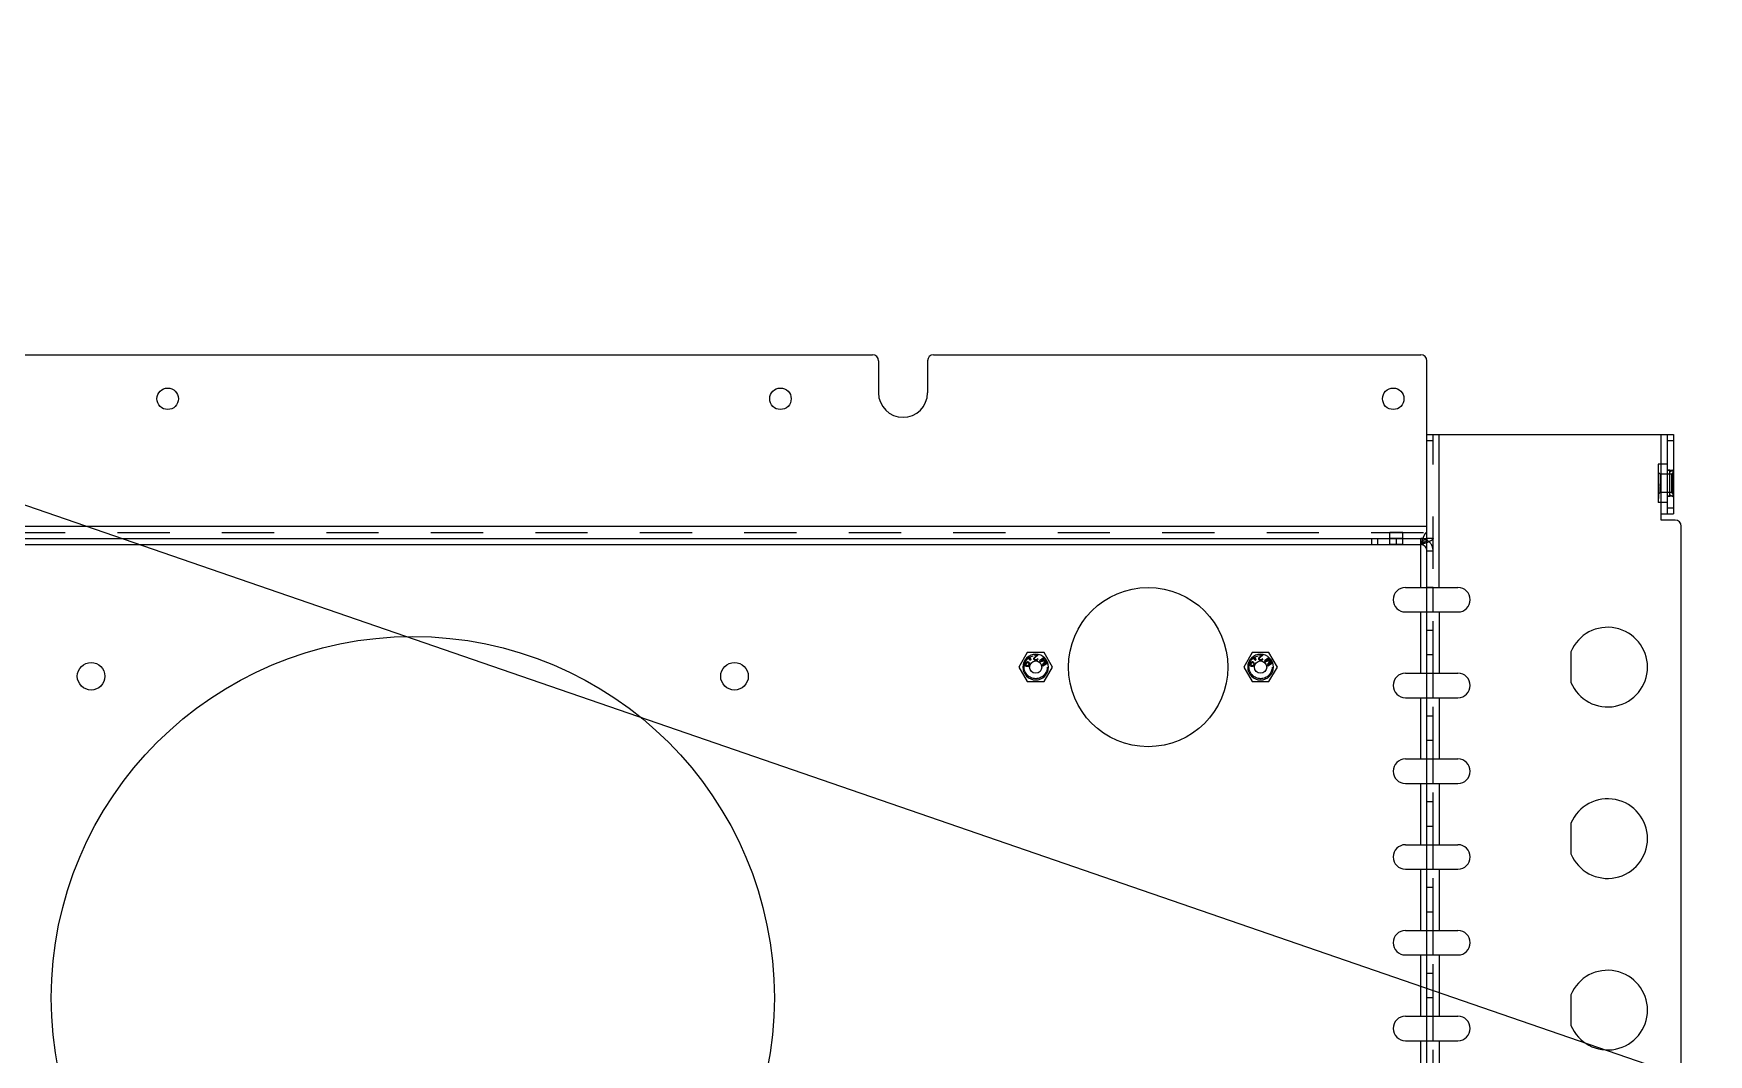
# Model space of a CAD drawing. Header units: millimetres. Extents: x 0 to 8948, y -1340 to 1100.
# Drawn here: x 5541.7 to 5815.1, y 614.4 to 781.1 of the extents above; entities that cross this region are included whole.
import ezdxf

# ---------------------------------------------------------------- set-up
doc = ezdxf.new("R2010")
doc.units = ezdxf.units.MM
doc.header["$LTSCALE"] = 85.25
doc.linetypes.add('HIDDEN', pattern=[0.2, 0.1, -0.1])
doc.layers.get('0').update_dxf_attribs({"linetype": 'CONTINUOUS'})
doc.layers.add('02___PRT_ALL_AXES', color=7, linetype='CONTINUOUS')
doc.layers.add('DEFAULT_2', color=8, linetype='HIDDEN')

msp = doc.modelspace()

# ---------------------------------------------------------------- linework, layer by layer
msp.add_line((4392.409, 1100), (7581.815, 0))
at = {"color": 7, "linetype": 'Continuous'}
for p, q in [((5524.602, 728.614), (5678.602, 728.614)), ((5679.602, 727.614), (5679.602, 722.402)), ((5687.602, 727.614), (5687.602, 722.402)), ((5688.602, 728.614), (5768.102, 728.614)), ((5769.102, 690.614), (5769.102, 727.614)), ((5769.102, 715.614), (5809.352, 715.614)), ((5771.102, 690.614), (5771.102, 715.614)), ((5807.352, 710.764), (5807.352, 715.614)), ((5808.352, 702.614), (5808.352, 715.614)), ((5808.352, 714.614), (5809.352, 714.614)), ((5808.352, 710.764), (5806.852, 710.764)), ((5806.852, 710.764), (5806.852, 704.464)), ((5808.352, 704.464), (5806.852, 704.464)), ((5807.352, 701.614), (5807.352, 704.464)), ((5807.352, 702.614), (5809.352, 702.614)), ((5808.352, 703.614), (5809.352, 703.614)), ((5453.102, 700.614), (5769.102, 700.614)), ((5809.602, 701.614), (5807.352, 701.614)), ((5810.602, 609.614), (5810.602, 700.614)), ((5451.102, 698.614), (5769.102, 698.614)), ((5454.102, 697.614), (5768.102, 697.614)), ((5760.102, 697.614), (5760.102, 698.614)), ((5761.102, 697.614), (5761.102, 698.614)), ((5768.102, 690.614), (5768.102, 698.614)), ((5765.602, 690.614), (5771.102, 690.614)), ((5765.602, 686.614), (5771.102, 686.614)), ((5768.102, 676.614), (5768.102, 686.614)), ((5769.102, 474.414), (5769.102, 686.614)), ((5771.102, 686.614), (5771.102, 676.614)), ((5703.264, 678.276), (5703.25, 678.173)), ((5703.25, 678.173), (5703.275, 678.054)), ((5703.275, 678.054), (5703.334, 677.966)), ((5703.348, 678.448), (5703.294, 678.359)), ((5703.334, 677.966), (5703.42, 677.891)), ((5703.443, 678.525), (5703.348, 678.448)), ((5703.357, 678.157), (5703.358, 678.223)), ((5703.376, 678.084), (5703.357, 678.157)), ((5703.358, 678.223), (5703.4, 678.341)), ((5703.422, 678.023), (5703.376, 678.084)), ((5703.4, 678.341), (5703.441, 678.393)), ((5703.475, 677.982), (5703.422, 678.023)), ((5703.441, 678.393), (5703.502, 678.437)), ((5703.544, 678.555), (5703.443, 678.525)), ((5703.588, 677.92), (5703.475, 677.982)), ((5703.502, 678.437), (5703.576, 678.455)), ((5703.611, 678.553), (5703.544, 678.555)), ((5703.576, 678.455), (5703.611, 678.553)), ((5703.605, 678.157), (5703.59, 678.052)), ((5703.59, 678.052), (5703.629, 677.905)), ((5703.64, 678.255), (5703.605, 678.157)), ((5703.695, 678.346), (5703.64, 678.255)), ((5703.79, 678.423), (5703.695, 678.346)), ((5703.698, 678.102), (5703.747, 678.239)), ((5703.698, 678.036), (5703.698, 678.102)), ((5703.717, 677.962), (5703.698, 678.036)), ((5703.763, 677.902), (5703.717, 677.962)), ((5703.747, 678.239), (5703.788, 678.291)), ((5703.788, 678.291), (5703.85, 678.335)), ((5703.892, 678.453), (5703.79, 678.423)), ((5703.85, 678.335), (5703.924, 678.353)), ((5704.006, 678.457), (5703.892, 678.453)), ((5703.924, 678.353), (5703.991, 678.351)), ((5703.991, 678.351), (5704.031, 678.337)), ((5704.086, 678.428), (5704.006, 678.457)), ((5704.031, 678.337), (5704.084, 678.296)), ((5704.099, 677.959), (5704.058, 677.907)), ((5704.084, 678.296), (5704.13, 678.235)), ((5704.172, 678.353), (5704.086, 678.428)), ((5704.148, 678.096), (5704.099, 677.959)), ((5704.13, 678.235), (5704.149, 678.162)), ((5704.149, 678.162), (5704.148, 678.096)), ((5704.151, 677.852), (5704.207, 677.943)), ((5704.16, 678.964), (5704.155, 678.935)), ((5704.155, 678.935), (5704.331, 678.904)), ((5704.307, 678.938), (5704.16, 678.964)), ((5704.231, 678.266), (5704.172, 678.353)), ((5704.207, 677.943), (5704.241, 678.041)), ((5704.254, 679.084), (5704.22, 679.059)), ((5704.22, 679.059), (5704.307, 678.938)), ((5704.256, 678.146), (5704.231, 678.266)), ((5704.241, 678.041), (5704.256, 678.146)), ((5704.34, 678.962), (5704.254, 679.084)), ((5704.331, 678.904), (5704.304, 678.727)), ((5704.304, 678.727), (5704.333, 678.722)), ((5704.333, 678.722), (5704.356, 678.869)), ((5704.363, 679.11), (5704.34, 678.962)), ((5704.356, 678.869), (5704.443, 678.748)), ((5704.393, 679.104), (5704.363, 679.11)), ((5704.365, 678.928), (5704.393, 679.104)), ((5704.541, 678.897), (5704.365, 678.928)), ((5704.39, 678.893), (5704.537, 678.867)), ((5704.477, 678.772), (5704.39, 678.893)), ((5704.443, 678.748), (5704.477, 678.772)), ((5704.537, 678.867), (5704.541, 678.897)), ((5704.915, 678.996), (5704.913, 678.953)), ((5704.913, 678.953), (5704.932, 678.867)), ((5704.938, 679.08), (5704.915, 678.996)), ((5704.933, 679.685), (5704.931, 679.612)), ((5704.931, 679.612), (5705.515, 679.596)), ((5704.932, 678.867), (5705.013, 678.78)), ((5704.981, 679.143), (5704.938, 679.08)), ((5705.515, 679.596), (5704.981, 679.143)), ((5705.013, 678.78), (5705.095, 678.735)), ((5705.038, 678.95), (5705.04, 678.992)), ((5705.078, 678.885), (5705.038, 678.95)), ((5705.04, 678.992), (5705.084, 679.076)), ((5705.14, 678.84), (5705.078, 678.885)), ((5705.084, 679.076), (5705.681, 679.592)), ((5705.095, 678.735), (5705.219, 678.71)), ((5705.243, 678.816), (5705.14, 678.84)), ((5705.219, 678.71), (5705.303, 678.708)), ((5705.326, 678.814), (5705.243, 678.816)), ((5705.303, 678.708), (5705.449, 678.725)), ((5705.431, 678.832), (5705.326, 678.814)), ((5705.495, 678.873), (5705.431, 678.832)), ((5705.449, 678.725), (5705.534, 678.766)), ((5705.538, 678.936), (5705.495, 678.873)), ((5705.534, 678.766), (5705.619, 678.849)), ((5705.642, 678.933), (5705.538, 678.936)), ((5705.619, 678.849), (5705.642, 678.933)), ((5705.681, 679.592), (5705.683, 679.664)), ((5706.661, 679.165), (5705.881, 678.64)), ((5705.881, 678.64), (5705.986, 678.485)), ((5705.986, 678.485), (5706.902, 678.724)), ((5706.753, 679.076), (5706.128, 678.655)), ((5706.942, 678.852), (5706.128, 678.655)), ((5706.902, 678.724), (5706.335, 677.966)), ((5706.335, 677.966), (5706.44, 677.81)), ((5706.44, 677.81), (5707.219, 678.335)), ((5706.546, 678.033), (5707.036, 678.713)), ((5707.171, 678.453), (5706.546, 678.033)), ((5739.964, 678.276), (5739.95, 678.173)), ((5739.95, 678.173), (5739.975, 678.054)), ((5739.975, 678.054), (5740.034, 677.966)), ((5740.048, 678.448), (5739.994, 678.359)), ((5740.034, 677.966), (5740.12, 677.891)), ((5740.143, 678.525), (5740.048, 678.448)), ((5740.057, 678.157), (5740.058, 678.223)), ((5740.076, 678.084), (5740.057, 678.157)), ((5740.058, 678.223), (5740.1, 678.341)), ((5740.122, 678.023), (5740.076, 678.084)), ((5740.1, 678.341), (5740.141, 678.393)), ((5740.175, 677.982), (5740.122, 678.023)), ((5740.141, 678.393), (5740.202, 678.437)), ((5740.244, 678.555), (5740.143, 678.525)), ((5740.288, 677.92), (5740.175, 677.982)), ((5740.202, 678.437), (5740.276, 678.455)), ((5740.311, 678.553), (5740.244, 678.555)), ((5740.276, 678.455), (5740.311, 678.553)), ((5740.305, 678.157), (5740.29, 678.052)), ((5740.29, 678.052), (5740.329, 677.905)), ((5740.34, 678.255), (5740.305, 678.157)), ((5740.395, 678.346), (5740.34, 678.255)), ((5740.49, 678.423), (5740.395, 678.346)), ((5740.398, 678.102), (5740.447, 678.239)), ((5740.398, 678.036), (5740.398, 678.102)), ((5740.417, 677.962), (5740.398, 678.036)), ((5740.463, 677.902), (5740.417, 677.962)), ((5740.447, 678.239), (5740.488, 678.291)), ((5740.488, 678.291), (5740.55, 678.335)), ((5740.592, 678.453), (5740.49, 678.423)), ((5740.55, 678.335), (5740.624, 678.353)), ((5740.706, 678.457), (5740.592, 678.453)), ((5740.624, 678.353), (5740.691, 678.351)), ((5740.691, 678.351), (5740.731, 678.337)), ((5740.786, 678.428), (5740.706, 678.457)), ((5740.731, 678.337), (5740.784, 678.296)), ((5740.799, 677.959), (5740.758, 677.907)), ((5740.784, 678.296), (5740.83, 678.235)), ((5740.872, 678.353), (5740.786, 678.428)), ((5740.848, 678.096), (5740.799, 677.959)), ((5740.83, 678.235), (5740.849, 678.162)), ((5740.849, 678.162), (5740.848, 678.096)), ((5740.851, 677.852), (5740.907, 677.943)), ((5740.86, 678.964), (5740.855, 678.935)), ((5740.855, 678.935), (5741.031, 678.904)), ((5741.007, 678.938), (5740.86, 678.964)), ((5740.931, 678.266), (5740.872, 678.353)), ((5740.907, 677.943), (5740.941, 678.041)), ((5740.954, 679.084), (5740.92, 679.059)), ((5740.92, 679.059), (5741.007, 678.938)), ((5740.956, 678.146), (5740.931, 678.266)), ((5740.941, 678.041), (5740.956, 678.146)), ((5741.04, 678.962), (5740.954, 679.084)), ((5741.031, 678.904), (5741.004, 678.727)), ((5741.004, 678.727), (5741.033, 678.722)), ((5741.033, 678.722), (5741.056, 678.869)), ((5741.063, 679.11), (5741.04, 678.962)), ((5741.056, 678.869), (5741.143, 678.748)), ((5741.093, 679.104), (5741.063, 679.11)), ((5741.065, 678.928), (5741.093, 679.104)), ((5741.241, 678.897), (5741.065, 678.928)), ((5741.09, 678.893), (5741.237, 678.867)), ((5741.177, 678.772), (5741.09, 678.893)), ((5741.143, 678.748), (5741.177, 678.772)), ((5741.237, 678.867), (5741.241, 678.897)), ((5741.615, 678.996), (5741.613, 678.953)), ((5741.613, 678.953), (5741.632, 678.867)), ((5741.638, 679.08), (5741.615, 678.996)), ((5741.633, 679.685), (5741.631, 679.612)), ((5741.631, 679.612), (5742.215, 679.596)), ((5741.632, 678.867), (5741.713, 678.78)), ((5741.681, 679.143), (5741.638, 679.08)), ((5742.215, 679.596), (5741.681, 679.143)), ((5741.713, 678.78), (5741.795, 678.735)), ((5741.738, 678.95), (5741.74, 678.992)), ((5741.778, 678.885), (5741.738, 678.95)), ((5741.74, 678.992), (5741.784, 679.076)), ((5741.84, 678.84), (5741.778, 678.885)), ((5741.784, 679.076), (5742.381, 679.592)), ((5741.795, 678.735), (5741.919, 678.71)), ((5741.943, 678.816), (5741.84, 678.84)), ((5741.919, 678.71), (5742.003, 678.708)), ((5742.026, 678.814), (5741.943, 678.816)), ((5742.003, 678.708), (5742.149, 678.725)), ((5742.131, 678.832), (5742.026, 678.814)), ((5742.195, 678.873), (5742.131, 678.832)), ((5742.149, 678.725), (5742.234, 678.766)), ((5742.238, 678.936), (5742.195, 678.873)), ((5742.234, 678.766), (5742.319, 678.849)), ((5742.342, 678.933), (5742.238, 678.936)), ((5742.319, 678.849), (5742.342, 678.933)), ((5742.381, 679.592), (5742.383, 679.664)), ((5743.361, 679.165), (5742.581, 678.64)), ((5742.581, 678.64), (5742.686, 678.485)), ((5742.686, 678.485), (5743.602, 678.724)), ((5743.453, 679.076), (5742.828, 678.655)), ((5743.642, 678.852), (5742.828, 678.655)), ((5743.602, 678.724), (5743.035, 677.966)), ((5743.035, 677.966), (5743.14, 677.81)), ((5743.14, 677.81), (5743.919, 678.335)), ((5743.246, 678.033), (5743.736, 678.713)), ((5743.871, 678.453), (5743.246, 678.033)), ((5703.42, 677.891), (5703.553, 677.822)), ((5703.553, 677.822), (5703.694, 677.772)), ((5703.629, 677.905), (5703.588, 677.92)), ((5703.694, 677.772), (5703.841, 677.741)), ((5703.816, 677.861), (5703.763, 677.902)), ((5703.856, 677.846), (5703.816, 677.861)), ((5703.841, 677.741), (5703.955, 677.745)), ((5703.923, 677.845), (5703.856, 677.846)), ((5703.997, 677.862), (5703.923, 677.845)), ((5703.955, 677.745), (5704.056, 677.775)), ((5704.058, 677.907), (5703.997, 677.862)), ((5704.056, 677.775), (5704.151, 677.852)), ((5740.12, 677.891), (5740.253, 677.822)), ((5740.253, 677.822), (5740.394, 677.772)), ((5740.329, 677.905), (5740.288, 677.92)), ((5740.394, 677.772), (5740.541, 677.741)), ((5740.516, 677.861), (5740.463, 677.902)), ((5740.556, 677.846), (5740.516, 677.861)), ((5740.541, 677.741), (5740.655, 677.745)), ((5740.623, 677.845), (5740.556, 677.846)), ((5740.697, 677.862), (5740.623, 677.845)), ((5740.655, 677.745), (5740.756, 677.775)), ((5740.758, 677.907), (5740.697, 677.862)), ((5740.756, 677.775), (5740.851, 677.852)), ((5765.602, 676.614), (5774.16, 676.614)), ((5765.602, 672.614), (5774.16, 672.614)), ((5768.102, 662.614), (5768.102, 672.614)), ((5771.102, 672.614), (5771.102, 662.614)), ((5765.602, 662.614), (5774.16, 662.614)), ((5765.602, 658.614), (5774.16, 658.614)), ((5768.102, 648.614), (5768.102, 658.614)), ((5771.102, 658.614), (5771.102, 648.614)), ((5765.602, 648.614), (5774.16, 648.614)), ((5765.602, 644.614), (5774.16, 644.614)), ((5768.102, 634.614), (5768.102, 644.614)), ((5771.102, 644.614), (5771.102, 634.614)), ((5765.602, 634.614), (5774.16, 634.614)), ((5765.602, 630.614), (5774.16, 630.614)), ((5768.102, 620.614), (5768.102, 630.614)), ((5771.102, 630.614), (5771.102, 620.614)), ((5765.602, 620.614), (5774.16, 620.614)), ((5765.602, 616.614), (5774.16, 616.614)), ((5768.102, 606.614), (5768.102, 616.614)), ((5771.102, 616.614), (5771.102, 606.614))]:
    msp.add_line(p, q, dxfattribs=at)
at = {"color": 3, "linetype": 'Continuous'}
for p, q in [((5809.352, 715.614), (5809.352, 702.614)), ((5770.102, 672.614), (5770.102, 676.614)), ((5770.102, 658.614), (5770.102, 662.614)), ((5770.102, 644.614), (5770.102, 648.614)), ((5770.102, 630.614), (5770.102, 634.614)), ((5770.102, 616.614), (5770.102, 620.614))]:
    msp.add_line(p, q, dxfattribs=at)
at = {"color": 7, "linetype": 'Continuous'}
for centre, radius, start, end in [((5678.602, 727.614), 1, 0, 90), ((5688.602, 727.614), 1, 90, 180), ((5768.102, 727.614), 1, 0, 90), ((5683.602, 722.402), 4, 180, 0), ((5809.602, 700.614), 1, 0, 90), ((5768.102, 696.614), 1, 0, 90), ((5765.602, 688.614), 2, 90, 270), ((5705.252, 677.614), 2.095, 0, 180), ((5741.952, 677.614), 2.095, 0, 180), ((5765.602, 674.614), 2, 90, 270), ((5774.16, 674.614), 2, 270, 90), ((5765.602, 660.614), 2, 90, 270), ((5774.16, 660.614), 2, 270, 90), ((5765.602, 646.614), 2, 90, 270), ((5774.16, 646.614), 2, 270, 90), ((5765.602, 632.614), 2, 90, 270), ((5774.16, 632.614), 2, 270, 90), ((5765.602, 618.614), 2, 90, 270), ((5774.16, 618.614), 2, 270, 90)]:
    msp.add_arc(centre, radius, start, end, dxfattribs=at)
at = {"color": 3, "linetype": 'Continuous'}
msp.add_arc((5768.102, 696.614), 2, 59.86467, 90, dxfattribs=at)
at = {"color": 7, "linetype": 'Continuous'}
for points, knots in [([(5769.102, 698.614), (5769.075, 698.614), (5768.96, 698.603), (5768.854, 698.545), (5768.783, 698.491)], [0, 0, 0, 0, 0.2318764, 1, 1, 1, 1]), ([(5769.102, 698.614), (5769.102, 698.594), (5769.096, 698.511), (5769.064, 698.431), (5769.033, 698.376)], [0, 0, 0, 0, 0.2390557, 1, 1, 1, 1])]:
    msp.add_open_spline(points, degree=3, knots=knots, dxfattribs=at)
at = {"layer": '02___PRT_ALL_AXES', "color": 8, "linetype": 'HIDDEN'}
for p, q in [((5809.352, 709.714), (5808.352, 709.714)), ((5808.352, 705.514), (5808.352, 709.714)), ((5809.352, 705.514), (5809.352, 709.714)), ((5809.352, 705.514), (5808.352, 705.514)), ((5765.152, 699.614), (5763.052, 699.614)), ((5763.052, 697.614), (5763.052, 699.614)), ((5765.152, 698.614), (5763.052, 698.614)), ((5765.152, 697.614), (5763.052, 697.614)), ((5764.102, 698.614), (5764.102, 697.614)), ((5765.152, 697.614), (5765.152, 699.614)), ((5770.102, 690.614), (5769.102, 690.614)), ((5769.102, 686.614), (5770.102, 686.614))]:
    msp.add_line(p, q, dxfattribs=at)
at = {"layer": '02___PRT_ALL_AXES', "color": 7, "linetype": 'Continuous'}
for p, q in [((5769.102, 686.614), (5769.102, 690.614)), ((5771.102, 690.614), (5774.16, 690.614)), ((5771.102, 686.614), (5774.16, 686.614)), ((5792.602, 680.114), (5792.602, 675.114)), ((5792.602, 652.114), (5792.602, 647.114)), ((5792.602, 624.114), (5792.602, 619.114))]:
    msp.add_line(p, q, dxfattribs=at)
at = {"layer": '02___PRT_ALL_AXES', "color": 3, "linetype": 'Continuous'}
msp.add_line((5770.102, 686.614), (5770.102, 690.614), dxfattribs=at)
at = {"layer": '02___PRT_ALL_AXES', "color": 7, "linetype": 'Continuous'}
for centre, radius in [((5563.602, 721.414), 1.75), ((5663.602, 721.414), 1.75), ((5763.602, 721.414), 1.75), ((5723.602, 677.614), 13), ((5603.602, 623.614), 59), ((5551.102, 676.114), 2.25), ((5656.102, 676.114), 2.25), ((5705.252, 677.614), 1), ((5741.952, 677.614), 1)]:
    msp.add_circle(centre, radius, dxfattribs=at)
at = {"layer": '02___PRT_ALL_AXES', "color": 8, "linetype": 'HIDDEN'}
for centre in [(5705.252, 677.614), (5741.952, 677.614)]:
    msp.add_circle(centre, 1.895, dxfattribs=at)
at = {"layer": '02___PRT_ALL_AXES', "color": 7, "linetype": 'Continuous'}
for centre, radius, start, end in [((5774.16, 688.614), 2, 270, 90), ((5798.602, 677.614), 6.5, 202.61986, 157.38014), ((5705.252, 677.614), 2.095, 180, 0), ((5741.952, 677.614), 2.095, 180, 0), ((5798.602, 649.614), 6.5, 202.61986, 157.38014), ((5798.602, 621.614), 6.5, 202.61986, 157.38014)]:
    msp.add_arc(centre, radius, start, end, dxfattribs=at)
at = {"layer": 'DEFAULT_2', "color": 8, "linetype": 'HIDDEN'}
for p, q in [((5769.102, 714.614), (5770.102, 714.614)), ((5770.102, 676.614), (5770.102, 715.614)), ((5807.352, 704.464), (5807.352, 710.764)), ((5807.152, 709.114), (5806.852, 709.414)), ((5809.022, 709.114), (5807.152, 709.114)), ((5807.152, 709.114), (5807.152, 706.114)), ((5808.732, 709.739), (5808.352, 709.739)), ((5808.732, 709.514), (5809.222, 709.739)), ((5808.732, 705.489), (5808.732, 709.739)), ((5809.022, 709.114), (5809.322, 709.414)), ((5809.022, 709.114), (5809.022, 706.114)), ((5809.322, 709.739), (5809.222, 709.739)), ((5809.222, 709.739), (5809.222, 705.489)), ((5809.322, 705.489), (5809.322, 709.739)), ((5806.872, 707.551), (5806.852, 707.551)), ((5806.872, 707.55), (5806.852, 707.55)), ((5806.872, 707.523), (5806.852, 707.523)), ((5806.852, 707.518), (5806.872, 707.518)), ((5806.872, 707.512), (5806.852, 707.512)), ((5806.872, 707.51), (5806.852, 707.51)), ((5806.872, 707.504), (5806.852, 707.504)), ((5806.872, 707.503), (5806.852, 707.503)), ((5806.872, 707.478), (5806.852, 707.478)), ((5806.872, 707.471), (5806.852, 707.471)), ((5806.872, 707.444), (5806.852, 707.444)), ((5806.872, 707.399), (5806.852, 707.399)), ((5806.872, 707.387), (5806.852, 707.387)), ((5806.872, 707.363), (5806.852, 707.363)), ((5806.872, 707.353), (5806.852, 707.353)), ((5806.872, 707.353), (5806.852, 707.353)), ((5806.872, 707.337), (5806.852, 707.337)), ((5806.872, 707.259), (5806.852, 707.259)), ((5806.872, 707.256), (5806.852, 707.256)), ((5806.872, 707.251), (5806.852, 707.251)), ((5806.852, 707.251), (5806.872, 707.251)), ((5806.872, 707.244), (5806.852, 707.244)), ((5806.852, 707.222), (5806.872, 707.222)), ((5806.872, 707.222), (5806.852, 707.222)), ((5806.872, 707.221), (5806.852, 707.221)), ((5806.872, 707.211), (5806.852, 707.211)), ((5806.872, 707.171), (5806.852, 707.171)), ((5806.852, 707.17), (5806.872, 707.17)), ((5806.872, 707.03), (5806.852, 707.03)), ((5806.872, 707.018), (5806.852, 707.018)), ((5806.872, 706.859), (5806.852, 706.859)), ((5806.872, 706.852), (5806.852, 706.852)), ((5806.872, 706.824), (5806.852, 706.824)), ((5806.872, 706.812), (5806.852, 706.812)), ((5806.872, 706.783), (5806.852, 706.783)), ((5806.872, 706.776), (5806.852, 706.776)), ((5806.872, 706.748), (5806.852, 706.748)), ((5806.852, 706.713), (5806.872, 706.713)), ((5806.872, 706.584), (5806.852, 706.584)), ((5806.852, 706.576), (5806.872, 706.576)), ((5806.872, 706.546), (5806.852, 706.546)), ((5806.852, 706.528), (5806.872, 706.528)), ((5806.852, 706.518), (5806.872, 706.518)), ((5806.872, 706.505), (5806.852, 706.505)), ((5806.872, 706.477), (5806.852, 706.477)), ((5806.852, 706.459), (5806.872, 706.459)), ((5806.872, 706.383), (5806.852, 706.383)), ((5806.872, 706.382), (5806.852, 706.382)), ((5806.872, 706.375), (5806.852, 706.375)), ((5806.872, 706.346), (5806.852, 706.346)), ((5806.872, 706.307), (5806.852, 706.307)), ((5806.872, 706.305), (5806.852, 706.305)), ((5806.872, 706.295), (5806.852, 706.295)), ((5806.872, 706.294), (5806.852, 706.294)), ((5806.852, 706.283), (5806.872, 706.283)), ((5806.872, 706.271), (5806.852, 706.271)), ((5806.872, 706.26), (5806.852, 706.26)), ((5806.852, 706.236), (5806.872, 706.236)), ((5806.872, 706.229), (5806.852, 706.229)), ((5806.872, 706.17), (5806.852, 706.17)), ((5806.852, 706.162), (5806.872, 706.162)), ((5806.872, 706.129), (5806.852, 706.129)), ((5806.872, 706.128), (5806.852, 706.128)), ((5806.852, 706.127), (5806.872, 706.127)), ((5807.152, 706.114), (5806.852, 705.814)), ((5806.872, 706.113), (5806.852, 706.113)), ((5806.872, 706.101), (5806.852, 706.101)), ((5806.872, 706.098), (5806.852, 706.098)), ((5806.872, 706.097), (5806.852, 706.097)), ((5806.872, 706.088), (5806.852, 706.088)), ((5806.852, 706.083), (5806.872, 706.083)), ((5806.872, 706.07), (5806.852, 706.07)), ((5806.872, 706.068), (5806.852, 706.068)), ((5806.872, 706.052), (5806.852, 706.052)), ((5806.872, 706.046), (5806.852, 706.046)), ((5806.852, 706.021), (5806.872, 706.021)), ((5806.872, 706.009), (5806.852, 706.009)), ((5806.872, 706.009), (5806.852, 706.009)), ((5806.872, 705.948), (5806.852, 705.948)), ((5806.872, 705.947), (5806.852, 705.947)), ((5806.872, 705.939), (5806.852, 705.939)), ((5806.872, 705.938), (5806.852, 705.938)), ((5806.872, 705.925), (5806.852, 705.925)), ((5806.872, 705.922), (5806.852, 705.922)), ((5806.852, 705.919), (5806.872, 705.919)), ((5806.852, 705.905), (5806.872, 705.905)), ((5806.872, 705.904), (5806.852, 705.904)), ((5806.872, 705.902), (5806.852, 705.902)), ((5806.852, 705.9), (5806.872, 705.9)), ((5806.872, 705.882), (5806.852, 705.882)), ((5806.872, 705.815), (5806.852, 705.815)), ((5806.872, 705.808), (5806.852, 705.808)), ((5806.872, 705.806), (5806.852, 705.806)), ((5806.872, 705.802), (5806.852, 705.802)), ((5806.872, 705.772), (5806.852, 705.772)), ((5806.872, 705.76), (5806.852, 705.76)), ((5806.872, 705.715), (5806.852, 705.715)), ((5806.852, 705.714), (5806.872, 705.714)), ((5806.872, 705.703), (5806.852, 705.703)), ((5806.872, 705.692), (5806.852, 705.692)), ((5806.872, 705.686), (5806.852, 705.686)), ((5806.872, 705.685), (5806.852, 705.685)), ((5806.872, 705.658), (5806.852, 705.658)), ((5806.872, 705.656), (5806.852, 705.656)), ((5806.852, 705.655), (5806.872, 705.655)), ((5806.872, 705.635), (5806.852, 705.635)), ((5806.852, 705.623), (5806.872, 705.623)), ((5806.872, 705.614), (5806.852, 705.614)), ((5806.872, 705.581), (5806.852, 705.581)), ((5806.872, 705.5), (5806.852, 705.5)), ((5806.872, 705.467), (5806.852, 705.467)), ((5806.872, 707.551), (5806.872, 707.17)), ((5806.872, 707.03), (5806.872, 705.139)), ((5809.022, 706.114), (5807.152, 706.114)), ((5808.732, 705.489), (5808.352, 705.489)), ((5808.732, 705.714), (5809.222, 705.489)), ((5809.022, 706.114), (5809.322, 705.814)), ((5809.322, 705.489), (5809.222, 705.489)), ((5806.852, 705.244), (5806.872, 705.244)), ((5806.872, 705.234), (5806.852, 705.234)), ((5806.872, 705.223), (5806.852, 705.223)), ((5806.852, 705.222), (5806.872, 705.222)), ((5806.872, 705.221), (5806.852, 705.221)), ((5806.852, 705.22), (5806.872, 705.22)), ((5806.872, 705.182), (5806.852, 705.182)), ((5806.852, 705.175), (5806.872, 705.175)), ((5806.872, 705.152), (5806.852, 705.152)), ((5806.872, 705.139), (5806.852, 705.139)), ((5453.102, 699.614), (5769.102, 699.614)), ((5770.102, 698.614), (5769.102, 698.614)), ((5769.102, 696.614), (5770.102, 696.614)), ((5769.102, 686.614), (5769.102, 690.614)), ((5770.102, 683.614), (5769.102, 683.614)), ((5703.881, 679.989), (5702.51, 677.614)), ((5706.623, 679.989), (5703.881, 679.989)), ((5707.994, 677.614), (5706.623, 679.989)), ((5740.581, 679.989), (5739.21, 677.614)), ((5743.323, 679.989), (5740.581, 679.989)), ((5744.694, 677.614), (5743.323, 679.989)), ((5770.102, 679.614), (5769.102, 679.614)), ((5702.51, 677.614), (5703.881, 675.239)), ((5703.881, 675.239), (5706.623, 675.239)), ((5706.623, 675.239), (5707.994, 677.614)), ((5739.21, 677.614), (5740.581, 675.239)), ((5740.581, 675.239), (5743.323, 675.239)), ((5743.323, 675.239), (5744.694, 677.614)), ((5770.102, 662.614), (5770.102, 672.614)), ((5770.102, 669.614), (5769.102, 669.614)), ((5770.102, 665.614), (5769.102, 665.614)), ((5770.102, 648.614), (5770.102, 658.614)), ((5770.102, 655.614), (5769.102, 655.614)), ((5770.102, 651.614), (5769.102, 651.614)), ((5770.102, 634.614), (5770.102, 644.614)), ((5770.102, 641.614), (5769.102, 641.614)), ((5770.102, 637.614), (5769.102, 637.614)), ((5770.102, 620.614), (5770.102, 630.614)), ((5770.102, 627.614), (5769.102, 627.614)), ((5770.102, 623.614), (5769.102, 623.614)), ((5770.102, 606.614), (5770.102, 616.614))]:
    msp.add_line(p, q, dxfattribs=at)
msp.add_arc((5768.102, 696.614), 2, 0, 59.86467, dxfattribs=at)
for points, knots in [([(5769.102, 699.614), (5769.004, 699.614), (5768.852, 699.483), (5768.715, 699.265), (5768.537, 698.904), (5768.336, 698.347), (5768.183, 697.87), (5768.102, 697.614)], [0, 0, 0, 0, 0.1275582, 0.2247905, 0.3461005, 0.6491201, 1, 1, 1, 1]), ([(5770.102, 698.614), (5770.102, 698.517), (5769.971, 698.364), (5769.752, 698.227), (5769.391, 698.049), (5768.834, 697.848), (5768.358, 697.696), (5768.102, 697.614)], [0, 0, 0, 0, 0.1275582, 0.2247905, 0.3461005, 0.6491201, 1, 1, 1, 1]), ([(5768.783, 698.491), (5768.65, 698.391), (5768.409, 698.099), (5768.212, 697.787), (5768.102, 697.614)], [0, 0, 0, 0, 0.449748, 1, 1, 1, 1]), ([(5769.033, 698.376), (5768.945, 698.223), (5768.631, 697.949), (5768.293, 697.736), (5768.102, 697.614)], [0, 0, 0, 0, 0.4377516, 1, 1, 1, 1])]:
    msp.add_open_spline(points, degree=3, knots=knots, dxfattribs=at)

doc.saveas('drawing.dxf')
